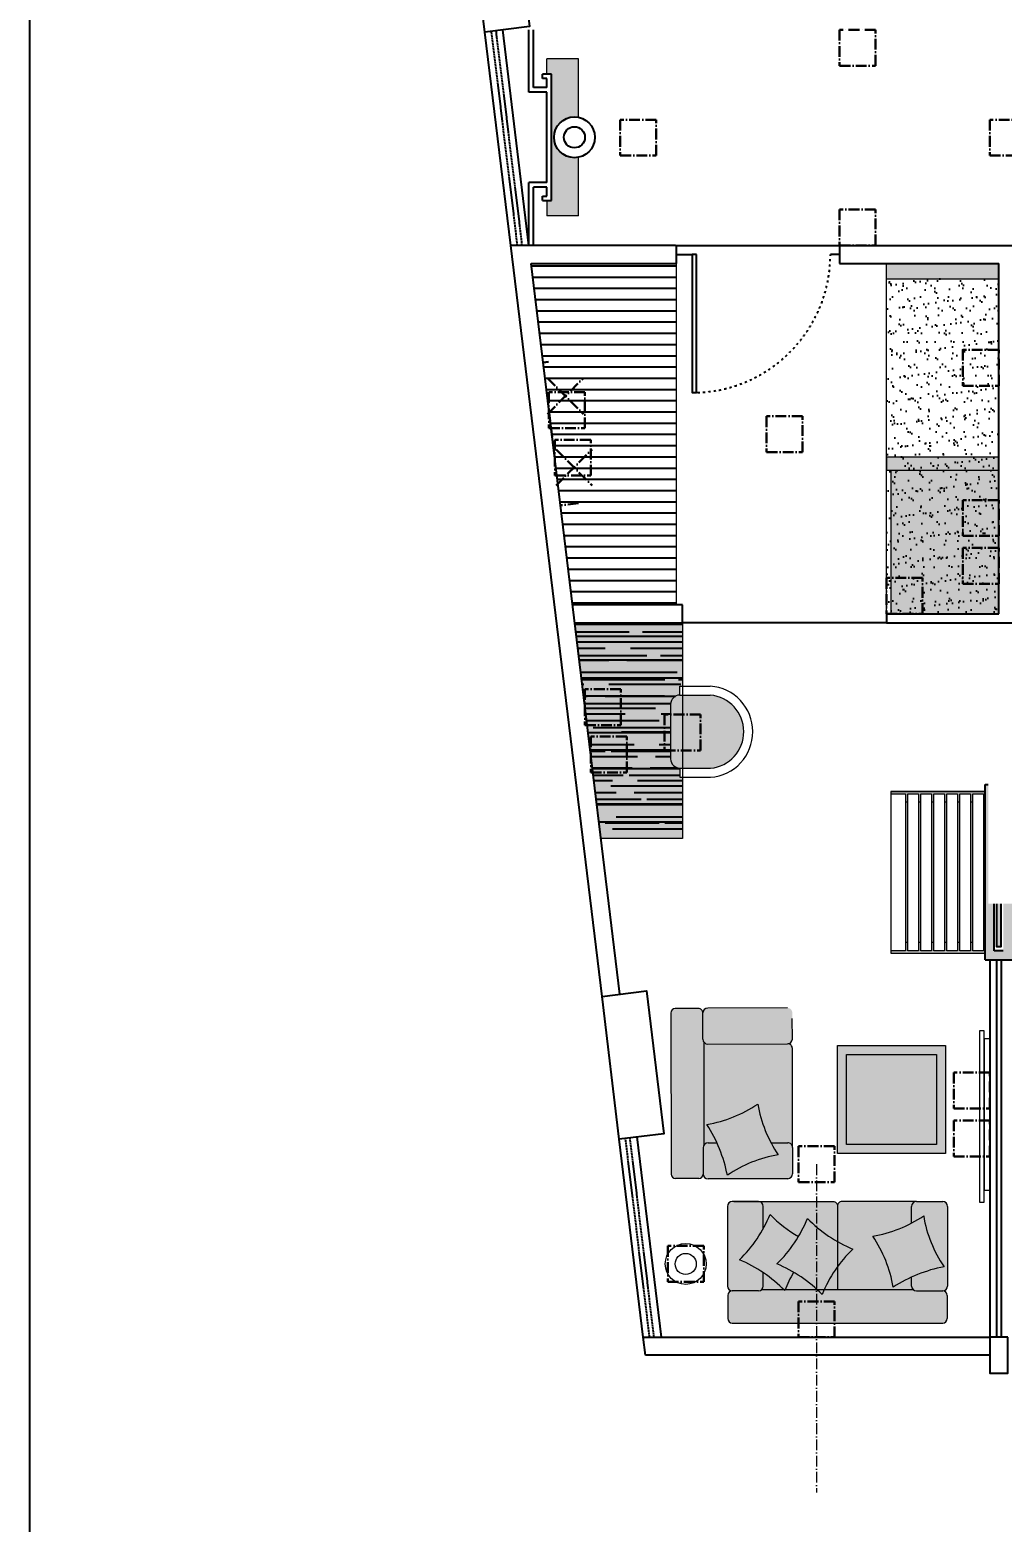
# Model space of a CAD drawing. Header units: millimetres. Extents: x -16811 to 32579, y 147992 to 176118.
# Drawn here: x -15767 to -10358, y 156213 to 164517 of the extents above; entities that cross this region are included whole.
import ezdxf

# ---------------------------------------------------------------- set-up
doc = ezdxf.new("R2010")
doc.units = ezdxf.units.MM
doc.header["$MEASUREMENT"] = 0
doc.header["$PDMODE"] = 3
doc.header["$PDSIZE"] = 100
for name, pattern in [('ACAD_ISO02W100', [15, 12, -3]), ('ACAD_ISO03W100', [30, 12, -18]), ('ACAD_ISO10W100', [18, 12, -3, 0, -3])]:
    doc.linetypes.add(name, pattern=pattern)
doc.layers.add('0[12345]', color=6, linetype='ACAD_ISO10W100', lineweight=30, plot=False)
for name, color, linetype, lineweight in [('Column[12345]', 7, 'Continuous', 25), ('Furniture[12345]', 7, 'Continuous', 20), ('Room.Text[4]', 7, 'Continuous', 20), ('Wall.Furniture[12345]', 7, 'Continuous', 20)]:
    doc.layers.add(name, color=color, linetype=linetype, lineweight=lineweight)
for name, color, linetype in [('Door[12345]', 8, 'Continuous'), ('Glass[12345]', 132, 'ACAD_ISO02W100'), ('Hatching[12345]', 7, 'Continuous'), ('Mirror[12345]', 132, 'Continuous'), ('Toilet Accessories[12345]', 7, 'Continuous'), ('Wall[12345]', 7, 'Continuous'), ('Window[12345]', 8, 'Continuous')]:
    doc.layers.add(name, color=color, linetype=linetype)
doc.layers.add('TEXT.layout', color=7, linetype='Continuous', true_color=0x43484c)
doc.styles.add('RoomInfo', font='stylu.ttf')

msp = doc.modelspace()

# ---------------------------------------------------------------- hatches: boundary and pattern name
at = {"layer": 'Hatching[12345]'}
h = msp.add_hatch(color=29, dxfattribs=at)
h.set_gradient(color1=(87, 49, 41), color2=(101, 56, 47), one_color=1, tint=0.29)
h.paths.add_polyline_path([(-12715.3, 163807.1, -0.472432), (-12851, 163918.6, -0.472432), (-12715.3, 164030.1), (-12715.3, 164356.1), (-12890.3, 164356.1), (-12890.3, 164270.6), (-12865.3, 164270.6), (-12865.3, 163566.6), (-12890.3, 163566.6), (-12890.3, 163481.1), (-12715.3, 163481.1)])
h = msp.add_hatch(dxfattribs=at)
h.set_pattern_fill('LINE', color=252, scale=500, angle=360, style=0)
h.set_pattern_definition([(360, (-132879.25, 43953.46), (2e-09, 62.5), [])])
h.paths.add_polyline_path([(-12171.7, 163216.6), (-12978.2, 163216.6), (-12747.6, 161316.6), (-12171.7, 161316.6)])
h = msp.add_hatch(color=29, dxfattribs=at)
h.set_gradient(color1=(87, 49, 41), color2=(101, 56, 47), rotation=45, one_color=1, tint=0.29, name='SPHERICAL')
h.paths.add_polyline_path([(-10376.7, 163131.6), (-11001.7, 163131.6), (-11001.7, 163216.6), (-10376.7, 163216.6)])
h = msp.add_hatch(dxfattribs=at)
h.set_pattern_fill('AR-SAND', color=252, scale=50, style=0)
h.set_pattern_definition([(37.5, (0, 0), (-3.149668, 96.34119), [0, -76, 0, -85, 0, -81.25]), (7.5, (0, 0), (88.48884, 141.1073), [0, -41, 0, -68.5, 0, -26.25]), (327.5, (-61.5, 0), (155.707093, 0.282953), [0, -25, 0, -90, 0, -117.5]), (317.5, (-61.5, 0), (150.30633, 43.88378), [0, -12.5, 0, -59, 0, -67.5])])
h.paths.add_polyline_path([(-11001.7, 163131.6), (-11001.7, 161266.6), (-10376.7, 161266.6), (-10376.7, 163131.6)])
h = msp.add_hatch(color=29, dxfattribs=at)
h.set_gradient(color1=(87, 49, 41), color2=(101, 56, 47), rotation=45, one_color=1, tint=0.29, name='SPHERICAL')
h.paths.add_polyline_path([(-10376.7, 162066.6), (-11001.7, 162066.6), (-11001.7, 162141.6), (-10376.7, 162141.6)])
h = msp.add_hatch(color=254, dxfattribs=at)
h.set_gradient(color1=(188, 218, 240), centered=1, one_color=1, tint=1, name='INVCURVED')
h.paths.add_polyline_path([(-10376.7, 161266.6), (-10976.7, 161266.6), (-10976.7, 162066.6), (-10376.7, 162066.6)])
h = msp.add_hatch(color=29, dxfattribs=at)
h.set_gradient(color1=(87, 49, 41), color2=(101, 56, 47), one_color=1, tint=0.29)
h.paths.add_polyline_path([(-12135.4, 161216.6), (-12735.4, 161216.6), (-12692.1, 160859.8), (-12691.9, 160859.9), (-12679.9, 160760.6), (-12680.1, 160760.6), (-12589.8, 160016.6), (-12135.4, 160016.6), (-12135.4, 160357.4), (-12151.2, 160357.4), (-12151.2, 160408.2, -0.414214), (-12202, 160459), (-12202, 160763.8, -0.414214), (-12151.2, 160814.6), (-12151.2, 160865.4), (-12135.4, 160865.4)])
at = {"layer": 'Hatching[12345]', "true_color": 0x946247}
h = msp.add_hatch(dxfattribs=at)
h.set_pattern_fill('AR-RROOF', color=25, scale=100, style=0)
h.set_pattern_definition([(0, (-58655.84, 44210.29), (220, 100), [1500, -200, 500, -100]), (0, (-58522.84, 44260.29), (-100, 133), [300, -33, 600, -75]), (0, (-58605.84, 44295.29), (520, 67), [800, -140, 400, -100])])
h.paths.add_polyline_path([(-12135.4, 161216.6), (-12735.4, 161216.6), (-12692.1, 160859.8), (-12691.9, 160859.9), (-12679.9, 160760.6), (-12680.1, 160760.6), (-12589.8, 160016.6), (-12135.4, 160016.6), (-12135.4, 160357.4), (-12151.2, 160357.4), (-12151.2, 160408.2, -0.414214), (-12202, 160459), (-12202, 160763.8, -0.414214), (-12151.2, 160814.6), (-12151.2, 160865.4), (-12135.4, 160865.4)])
at = {"layer": 'Hatching[12345]'}
h = msp.add_hatch(color=254, dxfattribs=at)
h.set_gradient(color1=(249, 237, 210), color2=(245, 227, 183), rotation=180, one_color=1, tint=0.84, name='INVSPHERICAL')
h.paths.add_polyline_path([(-11998.8, 160814.6), (-12151.2, 160814.6, 0.414214), (-12202, 160763.8), (-12202, 160459, 0.414214), (-12151.2, 160408.2), (-11998.8, 160408.2, 1)])
h = msp.add_hatch(color=19, dxfattribs=at)
h.set_gradient(color1=(65, 37, 27), color2=(126, 72, 53), tint=1, name='INVCURVED')
h.paths.add_polyline_path([(-10976.7, 160266.3), (-10895.4, 160266.3), (-10895.4, 160219.6), (-10882.1, 160219.6), (-10882.1, 160266.3), (-10823, 160266.3), (-10823, 160219.6), (-10809.8, 160219.6), (-10809.8, 160266.3), (-10750.7, 160266.3), (-10750.7, 160219.6), (-10737.4, 160219.6), (-10737.4, 160266.3), (-10678.3, 160266.3), (-10678.3, 160219.6), (-10665.1, 160219.6), (-10665.1, 160266.3), (-10606, 160266.3), (-10606, 160219.6), (-10592.7, 160219.6), (-10592.7, 160266.3), (-10533.6, 160266.3), (-10533.6, 160219.6), (-10520.4, 160219.6), (-10520.4, 160266.3), (-10461.3, 160266.3), (-10461.3, 160219.6), (-10451.7, 160219.6), (-10451.7, 160279.1), (-10976.7, 160279.1)])
h = msp.add_hatch(color=254, dxfattribs=at)
h.set_gradient(color1=(204, 204, 204), color2=(189, 189, 189), rotation=45, one_color=1, tint=0.74, name='INVCYLINDER')
h.paths.add_polyline_path([(-10426.7, 159341.6), (-10451.7, 159341.6), (-10451.7, 160316.6), (-10426.7, 160316.6)])
h.paths.add_polyline_path([(-10301.7, 159341.6), (-10326.7, 159341.6), (-10326.7, 160316.6), (-10301.7, 160316.6)])
h.paths.add_polyline_path([(-10426.7, 159341.6), (-10426.7, 160316.6), (-10401.7, 160316.6), (-10401.7, 159391.6), (-10351.7, 159391.6), (-10351.7, 160316.6), (-10326.7, 160316.6), (-10326.7, 159341.6)])
h = msp.add_hatch(color=29, dxfattribs=at)
h.set_gradient(color1=(87, 49, 41), color2=(101, 56, 47), rotation=45, one_color=1, tint=0.29, name='SPHERICAL')
h.paths.add_polyline_path([(-10364, 160291.6), (-10364, 159416.6), (-10389.3, 159416.6), (-10389.3, 160291.6)])
h = msp.add_hatch(color=25, dxfattribs=at)
h.set_gradient(color1=(158, 91, 66), color2=(129, 74, 54), one_color=1, tint=0.36, name='CURVED')
h.paths.add_polyline_path([(-10882.1, 160219.6), (-10895.4, 160219.6), (-10895.4, 159831.3), (-10882.1, 159831.2)])
h.paths.add_polyline_path([(-10809.8, 160219.6), (-10823, 160219.6), (-10823, 159830.9), (-10809.8, 159830.9)])
h.paths.add_polyline_path([(-10737.4, 160219.6), (-10750.7, 160219.6), (-10750.7, 159830.6), (-10737.4, 159830.5)])
h.paths.add_polyline_path([(-10665.1, 160219.6), (-10678.3, 160219.6), (-10678.3, 159830.2), (-10665.1, 159830.1)])
h.paths.add_polyline_path([(-10592.7, 160219.6), (-10606, 160219.6), (-10606, 159829.8), (-10592.7, 159829.8)])
h.paths.add_polyline_path([(-10520.4, 160219.6), (-10533.6, 160219.6), (-10533.6, 159829.5), (-10520.4, 159829.4)])
h = msp.add_hatch(color=25, dxfattribs=at)
h.set_gradient(color1=(158, 91, 66), color2=(126, 72, 53), rotation=180, one_color=1, tint=0.35, name='CURVED')
h.paths.add_polyline_path([(-10882.1, 159831.2), (-10895.4, 159831.3), (-10895.4, 159438.6), (-10882.1, 159438.6)])
h.paths.add_polyline_path([(-10809.8, 159830.9), (-10823, 159830.9), (-10823, 159438.6), (-10809.8, 159438.6)])
h.paths.add_polyline_path([(-10737.4, 159830.5), (-10750.7, 159830.6), (-10750.7, 159438.6), (-10737.4, 159438.6)])
h.paths.add_polyline_path([(-10665.1, 159830.1), (-10678.3, 159830.2), (-10678.3, 159438.6), (-10665.1, 159438.6)])
h.paths.add_polyline_path([(-10592.7, 159829.8), (-10606, 159829.8), (-10606, 159438.6), (-10592.7, 159438.6)])
h.paths.add_polyline_path([(-10520.4, 159829.4), (-10533.6, 159829.5), (-10533.6, 159438.6), (-10520.4, 159438.6)])
h = msp.add_hatch(color=19, dxfattribs=at)
h.set_gradient(color1=(65, 37, 27), color2=(126, 72, 53), rotation=180, tint=1, name='INVCURVED')
h.paths.add_polyline_path([(-10895.4, 159392), (-10976.7, 159392), (-10976.7, 159379.1), (-10451.7, 159379.1), (-10451.7, 159438.6), (-10461.3, 159438.6), (-10461.3, 159392), (-10520.4, 159392), (-10520.4, 159438.6), (-10533.6, 159438.6), (-10533.6, 159392), (-10592.7, 159392), (-10592.7, 159438.6), (-10606, 159438.6), (-10606, 159392), (-10665.1, 159392), (-10665.1, 159438.6), (-10678.3, 159438.6), (-10678.3, 159392), (-10737.4, 159392), (-10737.4, 159438.6), (-10750.7, 159438.6), (-10750.7, 159392), (-10809.8, 159392), (-10809.8, 159438.6), (-10823, 159438.6), (-10823, 159392), (-10882.1, 159392), (-10882.1, 159438.6), (-10895.4, 159438.6)])
h = msp.add_hatch(color=254, dxfattribs=at)
h.set_gradient(color1=(249, 237, 210), color2=(245, 227, 183), rotation=180, one_color=1, tint=0.84, name='INVCYLINDER')
h.paths.add_polyline_path([(-12199.7, 158149.8, 0.414214), (-12174.7, 158124.9), (-12045.8, 158125.1, 0.414214), (-12020.9, 158150.2), (-12021.2, 158296.1, -0.173859), (-12015.1, 158313.3), (-12016.2, 158883, -0.173859), (-12022.4, 158900.2), (-12022.7, 159046.1, 0.414214), (-12047.7, 159071.1), (-12176.6, 159070.8, 0.414214), (-12201.5, 159045.8)])
h = msp.add_hatch(color=254, dxfattribs=at)
h.set_gradient(color1=(249, 237, 210), color2=(245, 227, 183), rotation=180, one_color=1, tint=0.84, name='INVCYLINDER')
h.paths.add_polyline_path([(-11552.5, 159074.1, -0.414214), (-11525.4, 159047.1), (-11525.3, 159014.7), (-11525.1, 158901.2, -0.414214), (-11552.1, 158874.1), (-11995.3, 158873.2, -0.414214), (-12022.4, 158900.2), (-12022.7, 159046.1, -0.414214), (-11995.7, 159073.2)])
h = msp.add_hatch(color=254, dxfattribs=at)
h.set_gradient(color1=(249, 237, 210), color2=(245, 227, 183), rotation=180, one_color=1, tint=0.84, name='INVCYLINDER')
h.paths.add_polyline_path([(-12015.1, 158313.3, -0.224208), (-11994.2, 158323.2), (-11551, 158324.1, -0.414214), (-11523.9, 158297.1), (-11525, 158849.2, 0.414214), (-11550.1, 158874.1), (-12016.2, 158873.2)])
h = msp.add_hatch(color=256, dxfattribs=at)
h.set_gradient(color1=(87, 49, 41), color2=(101, 56, 47), one_color=1, tint=0.29)
h.paths.add_polyline_path([(-11273.8, 158865.1), (-10673.8, 158865.1), (-10673.8, 158265.1), (-11273.8, 158265.1)])
h.paths.add_polyline_path([(-11223.8, 158815.1), (-10723.8, 158815.1), (-10723.8, 158315.1), (-11223.8, 158315.1)], flags=16)
h = msp.add_hatch(color=256, dxfattribs=at)
h.set_gradient(color1=(188, 218, 240), centered=1, one_color=1, tint=1, name='INVCURVED')
h.paths.add_polyline_path([(-11223.8, 158815.1), (-10723.8, 158815.1), (-10723.8, 158315.1), (-11223.8, 158315.1)])
h = msp.add_hatch(color=9, dxfattribs=at)
h.set_gradient(color1=(208, 197, 154), color2=(213, 203, 165), one_color=1, tint=0.74, name='SPHERICAL')
h.paths.add_polyline_path([(-12000.4, 158425.7, -0.055292), (-11921.7, 158268.8), (-11960.5, 158268.7, 0.045732), (-12018.8, 158401.8), (-12018.9, 158455.9, 0.095635), (-11765.2, 158564.2, 0.016586), (-11754.9, 158516, -0.090586)])
h.paths.add_polyline_path([(-12018.8, 158401.8, 0.017765), (-12047.9, 158450.3, 0.010134), (-12018.9, 158455.9)])
h.paths.add_polyline_path([(-11897.4, 158191.2, 0.015706), (-11934, 158167.6, 0.032885), (-11960.5, 158268.7), (-11921.7, 158268.8, -0.025567)])
h = msp.add_hatch(color=133, dxfattribs=at)
h.set_gradient(color1=(140, 193, 212), color2=(192, 221, 232), one_color=1, tint=0.83, name='SPHERICAL')
h.paths.add_polyline_path([(-11603.8, 158256.8, 0.111158), (-11886.6, 158142.9, 0.096635), (-12000.4, 158425.7, 0.105872), (-11717.7, 158539.5, 0.103741)])
h = msp.add_hatch(color=254, dxfattribs=at)
h.set_gradient(color1=(249, 237, 210), color2=(245, 227, 183), rotation=180, one_color=1, tint=0.84, name='INVCYLINDER')
h.paths.add_polyline_path([(-11550.6, 158124.1, 0.414214), (-11523.6, 158151.2), (-11523.7, 158183.6), (-11523.9, 158297.1, 0.414214), (-11551, 158324.1), (-11994.2, 158323.2, 0.414214), (-12021.2, 158296.1), (-12020.9, 158150.2, 0.414214), (-11993.8, 158123.2)])
h = msp.add_hatch(color=254, dxfattribs=at)
h.set_gradient(color1=(249, 237, 210), color2=(245, 227, 183), rotation=180, one_color=1, tint=0.84, name='INVCYLINDER')
h.paths.add_polyline_path([(-11886.5, 157970.1, -0.414214), (-11859.5, 157997.1), (-11827.1, 157997.1), (-11713.6, 157997.1, -0.414214), (-11686.5, 157970.1), (-11686.5, 157526.8, -0.414214), (-11713.6, 157499.8), (-11859.5, 157499.8, -0.414214), (-11886.5, 157526.8)])
h = msp.add_hatch(color=256, dxfattribs=at)
h.set_gradient(color1=(249, 237, 210), color2=(245, 227, 183), rotation=180, one_color=1, tint=0.84, name='INVCYLINDER')
edge = h.paths.add_edge_path()
edge.add_arc((-11713.6, 157526.8), 27, 309.45128, 360)
edge.add_line((-11686.5, 157526.8), (-11686.5, 157970.1))
edge.add_arc((-11713.6, 157970.1), 27, 0, 90)
edge.add_line((-11713.6, 157997.1), (-11299, 157997.1))
edge.add_arc((-11299, 157972.1), 25, 0, 90, ccw=False)
edge.add_line((-11274, 157972.1), (-11274, 157506))
edge.add_line((-11274, 157506), (-11696.4, 157506))
h = msp.add_hatch(color=254, dxfattribs=at)
h.set_gradient(color1=(249, 237, 210), color2=(245, 227, 183), rotation=180, one_color=1, tint=0.84, name='INVCYLINDER')
h.paths.add_polyline_path([(-11274, 157506), (-10851.7, 157506, -0.224208), (-10861.5, 157526.8), (-10861.5, 157970.1, -0.414214), (-10834.5, 157997.1), (-11249, 157997.1, 0.414214), (-11274, 157972.1)])
h = msp.add_hatch(color=254, dxfattribs=at)
h.set_gradient(color1=(249, 237, 210), color2=(245, 227, 183), rotation=180, one_color=1, tint=0.84, name='INVCYLINDER')
h.paths.add_polyline_path([(-10661.5, 157970.1, 0.414214), (-10688.6, 157997.1), (-10721, 157997.1), (-10834.5, 157997.1, 0.414214), (-10861.5, 157970.1), (-10861.5, 157526.8, 0.414214), (-10834.5, 157499.8), (-10688.6, 157499.8, 0.414214), (-10661.5, 157526.8)])
h = msp.add_hatch(color=9, dxfattribs=at)
h.set_gradient(color1=(208, 197, 154), color2=(213, 203, 165), one_color=1, tint=0.74, name='SPHERICAL')
h.paths.add_polyline_path([(-11392, 157511.6, 0.011666), (-11404.4, 157481.7, 0.050688), (-11529.1, 157583.5, -0.008235), (-11517.8, 157603.4, -0.04904)])
h.paths.add_polyline_path([(-11491.1, 157801.6, -0.013702), (-11525.7, 157823.1, 0.005065), (-11518.6, 157836), (-11458.2, 157877.1, 0.00206), (-11453.7, 157872.9, -0.027692)])
h.paths.add_polyline_path([(-11458.2, 157877.1), (-11518.6, 157836, 0.026085), (-11486.7, 157904.9, 0.013402)])
h.paths.add_polyline_path([(-11662.2, 157895.3, -0.094472), (-11819.7, 157672.8, -0.012544), (-11783.3, 157656.3), (-11801.5, 157643.9, 0.022318), (-11865.6, 157674.5, 0.105872), (-11695.2, 157927.2, 0.015462)])
h.paths.add_polyline_path([(-11775.9, 157652.6), (-11794.4, 157640, 0.002545), (-11801.5, 157643.9), (-11783.3, 157656.3, -0.0026)])
h.paths.add_polyline_path([(-11683.5, 157598.6), (-11631.4, 157521.9, 0.063487), (-11794.4, 157640), (-11775.9, 157652.6, -0.033662)])
h.paths.add_polyline_path([(-11600.5, 157533.9, 0.011666), (-11612.9, 157504.1, 0.008076), (-11631.4, 157521.9), (-11683.5, 157598.6, -0.033093)])
h = msp.add_hatch(color=9, dxfattribs=at)
h.set_gradient(color1=(175, 202, 228), color2=(228, 237, 246), rotation=90, centered=1, one_color=1, tint=0.93, name='CYLINDER')
h.paths.add_polyline_path([(-11491.1, 157801.6, -0.066606), (-11611.2, 157650.4, -0.032886), (-11517.8, 157603.4, 0.040566), (-11567, 157502.3, 0.096635), (-11819.7, 157672.8, 0.105872), (-11649.3, 157925.4, 0.067954)])
h = msp.add_hatch(color=155, dxfattribs=at)
h.set_gradient(color1=(77, 116, 179), color2=(119, 149, 197), one_color=1, tint=0.62, name='SPHERICAL')
h.paths.add_polyline_path([(-11188.1, 157732.7, 0.111158), (-11358.5, 157480, 0.096635), (-11611.2, 157650.4, 0.105872), (-11440.8, 157903.1, 0.103741)])
h = msp.add_hatch(color=133, dxfattribs=at)
h.set_gradient(color1=(140, 193, 212), color2=(192, 221, 232), one_color=1, tint=0.83, name='SPHERICAL')
h.paths.add_polyline_path([(-10794.3, 157917.1, 0.111158), (-10681, 157634.1, 0.096635), (-10964, 157520.8, 0.105872), (-11077.3, 157803.8, 0.103741)])
h = msp.add_hatch(color=9, dxfattribs=at)
h.set_gradient(color1=(208, 197, 154), color2=(213, 203, 165), one_color=1, tint=0.74, name='SPHERICAL')
h.paths.add_polyline_path([(-10964, 157520.8, -0.055292), (-10807, 157599.2), (-10807, 157560.4, 0.045732), (-10940.2, 157502.4), (-10994.3, 157502.4, 0.095635), (-11102, 157756.4, 0.016586), (-11053.8, 157766.5, -0.090586)])
h.paths.add_polyline_path([(-10940.2, 157502.4, 0.017765), (-10988.7, 157473.4, 0.010134), (-10994.3, 157502.4)])
h.paths.add_polyline_path([(-10729.3, 157623.4, 0.015706), (-10705.7, 157586.7, 0.032885), (-10807, 157560.4), (-10807, 157599.2, -0.025567)])
h = msp.add_hatch(color=256, dxfattribs=at)
h.set_gradient(color1=(249, 237, 210), color2=(245, 227, 183), rotation=180, one_color=1, tint=0.84, name='INVCYLINDER')
edge = h.paths.add_edge_path()
edge.add_arc((-10688.6, 157346), 25, 270, 360)
edge.add_line((-10663.6, 157346), (-10663.6, 157474.8))
edge.add_arc((-10688.6, 157474.8), 25, 360, 450)
edge.add_line((-10688.6, 157499.8), (-10834.5, 157499.8))
edge.add_arc((-10834.5, 157526.8), 27, 230.54872, 270, ccw=False)
edge.add_line((-10851.7, 157506), (-11696.4, 157506))
edge.add_arc((-11713.6, 157526.8), 27, 270, 309.45128, ccw=False)
edge.add_line((-11713.6, 157499.8), (-11859.5, 157499.8))
edge.add_arc((-11859.5, 157474.8), 25, 90, 180)
edge.add_line((-11884.5, 157474.8), (-11884.5, 157346))
edge.add_arc((-11859.5, 157346), 25, 180, 270)
edge.add_line((-11859.5, 157321), (-10688.6, 157321))

# ---------------------------------------------------------------- linework, layer by layer
at = {"layer": '0[12345]', "ltscale": 5}
for p, q in [((-12881.3, 162668.8), (-12911.3, 162665.2)), ((-12879.2, 162400), (-12846.5, 162136.2)), ((-12714.9, 161883.2), (-12814.9, 161871.1))]:
    msp.add_line(p, q, dxfattribs=at)
at = {"layer": '0[12345]', "lineweight": 5, "ltscale": 5}
for p, q in [((-12589.8, 160016.6), (-12735.4, 161216.6)), ((-11390.3, 158204.7), (-11390.3, 156378.1))]:
    msp.add_line(p, q, dxfattribs=at)
at = {"layer": '0[12345]', "ltscale": 5}
for points in [[(-11262.1, 164316.6), (-11062.1, 164316.6), (-11062.1, 164516.6), (-11262.1, 164516.6)], [(-11262.2, 163317.2), (-11062.2, 163317.2), (-11062.2, 163517.2), (-11262.2, 163517.2)], [(-10376.7, 162736.6), (-10576.7, 162736.6), (-10576.7, 162536.6), (-10376.7, 162536.6)], [(-12879.2, 162300), (-12679.2, 162300), (-12679.2, 162500), (-12879.2, 162500)], [(-11668.5, 162166.6), (-11468.5, 162166.6), (-11468.5, 162366.6), (-11668.5, 162366.6)], [(-12846.5, 162036.2), (-12646.5, 162036.2), (-12646.5, 162236.2), (-12846.5, 162236.2)], [(-10376.7, 161900.5), (-10576.7, 161900.5), (-10576.7, 161700.5), (-10376.7, 161700.5)], [(-10376.7, 161633.5), (-10576.7, 161633.5), (-10576.7, 161433.5), (-10376.7, 161433.5)], [(-11001.7, 161266.6), (-10801.7, 161266.6), (-10801.7, 161466.6), (-11001.7, 161466.6)], [(-12679, 160648.5), (-12479, 160648.5), (-12479, 160848.5), (-12679, 160848.5)], [(-12235.4, 160507), (-12035.4, 160507), (-12035.4, 160707), (-12235.4, 160707)], [(-12646.2, 160384.7), (-12446.2, 160384.7), (-12446.2, 160584.7), (-12646.2, 160584.7)], [(-10627.2, 158514.7), (-10427.2, 158514.7), (-10427.2, 158714.7), (-10627.2, 158714.7)], [(-10627.2, 158247.8), (-10427.2, 158247.8), (-10427.2, 158447.8), (-10627.2, 158447.8)], [(-11490.3, 158104.7), (-11290.3, 158104.7), (-11290.3, 158304.7), (-11490.3, 158304.7)], [(-12218.2, 157549.8), (-12018.2, 157549.8), (-12018.2, 157749.8), (-12218.2, 157749.8)], [(-11490.3, 157241.6), (-11290.3, 157241.6), (-11290.3, 157441.6), (-11490.3, 157441.6)]]:
    msp.add_lwpolyline(points, close=True, dxfattribs=at)
at = {"layer": '0[12345]', "color": 4, "ltscale": 5}
for points in [[(-12482.5, 163816.6), (-12282.5, 163816.6), (-12282.5, 164016.6), (-12482.5, 164016.6)], [(-10426.7, 163816.6), (-10226.7, 163816.6), (-10226.7, 164016.6), (-10426.7, 164016.6)]]:
    msp.add_lwpolyline(points, close=True, dxfattribs=at)
at = {"layer": '0[12345]', "ltscale": 5}
for p in [(-12787.5, 162478.8), (-12739.6, 162081.7)]:
    msp.add_point(p, dxfattribs=at)
at = {"layer": 'Column[12345]'}
for points in [[(-13331.6, 165298.6), (-13083.4, 165328.7), (-12987.1, 164534.5), (-13235.3, 164504.4)], [(-12583.9, 159138.6), (-12335.7, 159168.7), (-12239.4, 158374.5), (-12487.6, 158344.4)]]:
    msp.add_lwpolyline(points, close=True, dxfattribs=at)
at = {"layer": 'Door[12345]', "color": 44}
for p, q in [((-12990.3, 164170.6), (-12990.3, 164516.6)), ((-12965.3, 164195.6), (-12965.3, 164516.6)), ((-12865.3, 164270.6), (-12915.3, 164270.6)), ((-12915.3, 164245.6), (-12915.3, 164270.6)), ((-12890.3, 164245.6), (-12915.3, 164245.6)), ((-12890.3, 164195.6), (-12890.3, 164245.6)), ((-12865.3, 163566.6), (-12865.3, 164270.6)), ((-12890.3, 164170.6), (-12990.3, 164170.6)), ((-12890.3, 164195.6), (-12965.3, 164195.6)), ((-12890.3, 163666.6), (-12890.3, 164170.6)), ((-12990.3, 163316.6), (-12990.3, 163666.6)), ((-12890.3, 163666.6), (-12990.3, 163666.6)), ((-12965.3, 163316.6), (-12965.3, 163641.6)), ((-12890.3, 163641.6), (-12965.3, 163641.6)), ((-12915.3, 163591.6), (-12890.3, 163591.6)), ((-12915.3, 163566.6), (-12915.3, 163591.6)), ((-12890.3, 163591.6), (-12890.3, 163641.6)), ((-12915.3, 163566.6), (-12865.3, 163566.6))]:
    msp.add_line(p, q, dxfattribs=at)
at = {"layer": 'Door[12345]', "color": 8}
for p, q in [((-12175.6, 163316.6), (-11262.2, 163316.6)), ((-12171.7, 163266.6), (-12082.2, 163266.6)), ((-12132.2, 163266.6), (-12082.2, 163266.6)), ((-11262.2, 163266.6), (-11312.2, 163266.6)), ((-11262.2, 163266.6), (-11312.2, 163266.6)), ((-11001.7, 161216.6), (-12135.4, 161216.6))]:
    msp.add_line(p, q, dxfattribs=at)
for points in [[(-12058.7, 163266.6), (-12082.2, 163266.6), (-12082.2, 162497.8), (-12058.7, 162497.8)], [(-12058.7, 163266.6), (-12082.2, 163266.6), (-12082.2, 162497.8), (-12058.7, 162497.8)], [(-10389.3, 160291.6), (-10389.3, 159416.6), (-10364, 159416.6), (-10364, 160291.6)]]:
    msp.add_lwpolyline(points, close=True, dxfattribs=at)
at = {"layer": 'Door[12345]', "color": 8, "linetype": 'ACAD_ISO03W100'}
msp.add_arc((-12082.2, 163266.6), 768.8, 270, 360, dxfattribs=at)
msp.add_arc((-12082.2, 163266.6), 768.8, 270, 360, dxfattribs=at)
at = {"layer": 'Furniture[12345]', "color": 7}
for p, q in [((-12890.3, 164270.6), (-12890.3, 164356.1)), ((-12715.3, 164356.1), (-12890.3, 164356.1)), ((-12715.3, 164030.1), (-12715.3, 164356.1)), ((-12715.3, 163481.1), (-12715.3, 163807.1)), ((-12890.3, 163566.6), (-12890.3, 163481.1)), ((-12715.3, 163481.1), (-12890.3, 163481.1)), ((-10451.7, 160279.1), (-10451.7, 159379.1)), ((-12135.4, 160016.6), (-12589.8, 160016.6))]:
    msp.add_line(p, q, dxfattribs=at)
at = {"layer": 'Furniture[12345]'}
for p, q in [((-11001.7, 163131.6), (-11001.7, 163216.6)), ((-11001.7, 163131.6), (-10376.7, 163131.6)), ((-11001.7, 162141.6), (-10376.7, 162141.6)), ((-11001.7, 162141.6), (-11001.7, 162066.6)), ((-11001.7, 162066.6), (-10376.7, 162066.6)), ((-12135.4, 161216.6), (-12135.4, 160016.6)), ((-12151.1, 160814.8), (-12151.1, 160865.5)), ((-12151.1, 160865.5), (-11982.1, 160865.5)), ((-12151.1, 160814.8), (-11981.6, 160814.8)), ((-12151.1, 160407.8), (-12151.1, 160357.7)), ((-12151.1, 160407.8), (-11980.1, 160407.8)), ((-12151.1, 160357.7), (-11980.1, 160357.7)), ((-12201.5, 159045.8), (-12199.7, 158149.8)), ((-12047.7, 159071.1), (-12176.6, 159070.8)), ((-12022.4, 158900.2), (-12022.7, 159046.1)), ((-12022.4, 158900.2), (-12022.7, 159046.1)), ((-11552.5, 159074.1), (-11995.7, 159073.2)), ((-11525.1, 158901.2), (-11525.3, 159014.7)), ((-12015.1, 158313.3), (-12016.2, 158883)), ((-11995.3, 158873.2), (-11552.1, 158874.1)), ((-12021.2, 158296.1), (-12020.9, 158150.2)), ((-12021.2, 158296.1), (-12020.9, 158150.2)), ((-11994.2, 158323.2), (-11944.2, 158323.3)), ((-11643.8, 158323.9), (-11551, 158324.1)), ((-11523.9, 158297.1), (-11523.7, 158183.6)), ((-11523.7, 158183.6), (-11523.6, 158151.2)), ((-12045.8, 158125.1), (-12174.7, 158124.9)), ((-11550.6, 158124.1), (-11993.8, 158123.2)), ((-11886.5, 157970.1), (-11886.5, 157526.8)), ((-11827.1, 157997.1), (-11859.5, 157997.1)), ((-11827.1, 157997.1), (-11859.5, 157997.1)), ((-11713.6, 157997.1), (-11827.1, 157997.1)), ((-11686.5, 157846.7), (-11686.5, 157970.1)), ((-11274, 157972.1), (-11274, 157506)), ((-10861.5, 157877.3), (-10861.5, 157970.1)), ((-10834.5, 157997.1), (-10721, 157997.1)), ((-10721, 157997.1), (-10688.6, 157997.1)), ((-10661.5, 157970.1), (-10661.5, 157526.8)), ((-11686.5, 157526.8), (-11686.5, 157600.7)), ((-10861.5, 157526.8), (-10861.5, 157576.8)), ((-11884.5, 157474.8), (-11884.5, 157346)), ((-11713.6, 157499.8), (-11859.5, 157499.8)), ((-10851.7, 157506), (-11696.4, 157506)), ((-10834.5, 157499.8), (-10688.6, 157499.8)), ((-10834.5, 157499.8), (-10688.6, 157499.8)), ((-10663.6, 157474.8), (-10663.6, 157346)), ((-11859.5, 157321), (-10688.6, 157321))]:
    msp.add_line(p, q, dxfattribs=at)
at = {"layer": 'Furniture[12345]', "color": 132}
for p in [(-10976.7, 162066.6), (-10976.7, 161866.6)]:
    msp.add_line(p, (-10976.7, 161266.6), dxfattribs=at)
at = {"layer": 'Furniture[12345]', "color": 252}
msp.add_line((-12202.1, 160764.4), (-12202.1, 160459.6), dxfattribs=at)
at = {"layer": 'Furniture[12345]'}
msp.add_lwpolyline([(-10451.7, 160279.1), (-10976.7, 160279.1), (-10976.7, 159379.1), (-10451.7, 159379.1)], dxfattribs=at)
msp.add_lwpolyline([(-10451.7, 160279.1), (-10976.7, 160279.1), (-10976.7, 159379.1), (-10451.7, 159379.1)], dxfattribs=at)
at = {"layer": 'Furniture[12345]', "color": 7}
for points in [[(-10976.7, 160279.1), (-10451.7, 160279.1), (-10451.7, 160219.6), (-10461.3, 160219.6)], [(-10882.1, 160219.6), (-10895.4, 160219.6)], [(-10809.8, 160219.6), (-10823, 160219.6)], [(-10737.4, 160219.6), (-10750.7, 160219.6)], [(-10665.1, 160219.6), (-10678.3, 160219.6)], [(-10592.7, 160219.6), (-10606, 160219.6)], [(-10520.4, 160219.6), (-10533.6, 160219.6)], [(-10976.7, 159379.1), (-10451.7, 159379.1), (-10451.7, 159438.6), (-10461.3, 159438.6)], [(-10882.1, 159438.6), (-10895.4, 159438.6)], [(-10809.8, 159438.6), (-10823, 159438.6)], [(-10737.4, 159438.6), (-10750.7, 159438.6)], [(-10665.1, 159438.6), (-10678.3, 159438.6)], [(-10592.7, 159438.6), (-10606, 159438.6)], [(-10520.4, 159438.6), (-10533.6, 159438.6)]]:
    msp.add_lwpolyline(points, dxfattribs=at)
at = {"layer": 'Furniture[12345]', "color": 43, "true_color": 0xb3ae80}
msp.add_lwpolyline([(-10976.7, 160266.3), (-10895.4, 160266.3), (-10895.4, 159392), (-10976.7, 159392)], dxfattribs=at)
for points in [[(-10882.1, 160266.3), (-10823, 160266.3), (-10823, 159392), (-10882.1, 159392)], [(-10809.8, 160266.3), (-10750.7, 160266.3), (-10750.7, 159392), (-10809.8, 159392)], [(-10737.4, 160266.3), (-10678.3, 160266.3), (-10678.3, 159392), (-10737.4, 159392)], [(-10665.1, 160266.3), (-10606, 160266.3), (-10606, 159392), (-10665.1, 159392)], [(-10592.7, 160266.3), (-10533.6, 160266.3), (-10533.6, 159392), (-10592.7, 159392)], [(-10520.4, 160266.3), (-10461.3, 160266.3), (-10461.3, 159392), (-10520.4, 159392)]]:
    msp.add_lwpolyline(points, close=True, dxfattribs=at)
at = {"layer": 'Furniture[12345]'}
for points in [[(-10483.2, 158947.5), (-10483.2, 157993), (-10457.6, 157993), (-10457.6, 158947.5)], [(-11273.8, 158865.1), (-10673.8, 158865.1), (-10673.8, 158265.1), (-11273.8, 158265.1)], [(-10457.6, 158902.2), (-10457.6, 158060.3), (-10427.2, 158060.3), (-10427.2, 158902.2)], [(-11223.8, 158815.1), (-10723.8, 158815.1), (-10723.8, 158315.1), (-11223.8, 158315.1)]]:
    msp.add_lwpolyline(points, close=True, dxfattribs=at)
for points in [[(-11523.9, 158297.1), (-11525, 158849.2, 0.414214), (-11550.1, 158874.1)], [(-11850.2, 157997.1), (-11299, 157997.1, -0.414214), (-11274, 157972.1)], [(-10834.5, 157997.1), (-11249, 157997.1, 0.414214), (-11274, 157972.1)]]:
    msp.add_lwpolyline(points, format="xyb", dxfattribs=at)
at = {"layer": 'Furniture[12345]', "color": 250}
for points in [[(-11886.6, 158142.9, 0.096635), (-12000.4, 158425.7, -0.055619), (-12000.4, 158425.7, 0.105872), (-11717.7, 158539.5, 0.103741), (-11603.8, 158256.8, 0.111158), (-11886.6, 158142.9, 45.055396)], [(-11567, 157502.3, 0.096635), (-11819.7, 157672.8), (-11819.7, 157672.8, 0.105872), (-11649.3, 157925.4, 0.067954), (-11491.1, 157801.6, 0.067954)], [(-11358.5, 157480, 0.096635), (-11611.2, 157650.4, -0.055619), (-11611.2, 157650.4, 0.105872), (-11440.8, 157903.1, 0.103741), (-11188.1, 157732.7, 0.111158), (-11358.5, 157480, 45.055396)], [(-10681, 157634.1, 0.096635), (-10964, 157520.8, -0.055619), (-10964, 157520.8, 0.105872), (-11077.3, 157803.8, 0.103741), (-10794.3, 157917.1, 0.111158), (-10681, 157634.1, 45.055396)], [(-11517.8, 157603.4, 0.040566), (-11567, 157502.3)]]:
    msp.add_lwpolyline(points, format="xyb", dxfattribs=at)
at = {"layer": 'Furniture[12345]', "color": 7}
for radius in [113.6, 58.6]:
    msp.add_circle((-12118.2, 157649.8), radius, dxfattribs=at)
at = {"layer": 'Furniture[12345]'}
for centre, radius, start, end in [((-11999, 160611), 254, 274.26927, 86.08037), ((-11999.4, 160611.2), 204.3, 275.41392, 85.02137), ((-12176.5, 159045.8), 25, 90.11584, 180.11584), ((-12047.7, 159046.1), 25, 0.11584, 90.11584), ((-11995.7, 159046.2), 27, 90.11584, 180.11584), ((-11995.4, 158900.2), 27, 180.11584, 270.11584), ((-11552.1, 158901.1), 27, 270.11584, 0.11584), ((-11994.2, 158296.2), 27, 90.11584, 180.11584), ((-11550.9, 158297.1), 27, 0.11584, 90.11584), ((-12174.7, 158149.9), 25, 180.11584, 270.11584), ((-12045.9, 158150.1), 25, 270.11584, 0.11584), ((-11993.9, 158150.2), 27, 180.11584, 270.11584), ((-11550.6, 158151.1), 27, 270.11584, 0.11584), ((-11859.5, 157970.1), 27, 90, 180), ((-11713.6, 157970.1), 27, 0, 90), ((-10834.5, 157970.1), 27, 90, 180), ((-10688.6, 157970.1), 27, 0, 90), ((-11859.5, 157526.8), 27, 180, 270), ((-11713.6, 157526.8), 27, 270, 0), ((-10834.5, 157526.8), 27, 180, 270), ((-10688.6, 157526.8), 27, 270, 0), ((-11859.5, 157474.8), 25, 90, 180), ((-10688.6, 157474.8), 25, 0, 90), ((-11859.5, 157346), 25, 180, 270), ((-10688.6, 157346), 25, 270, 0)]:
    msp.add_arc(centre, radius, start, end, dxfattribs=at)
at = {"layer": 'Furniture[12345]', "color": 252}
for centre, start, end in [((-12151.2, 160763.9), 89.91366, 179.39115), ((-12151.2, 160460.1), 180.60885, 270.08634)]:
    msp.add_arc(centre, 50.9, start, end, dxfattribs=at)
at = {"layer": 'Glass[12345]'}
for p, q in [((-13053.7, 163316.2), (-13198.5, 164508.9)), ((-13027.6, 163316.4), (-13172.7, 164512.1)), ((-12319.2, 157241.6), (-12452.9, 158348.7)), ((-12294, 157241.6), (-12428, 158351.7))]:
    msp.add_line(p, q, dxfattribs=at)
at = {"layer": 'Mirror[12345]'}
for p, q in [((-10389.2, 159341.6), (-10389.2, 157241.6)), ((-10364.2, 159341.6), (-10364.2, 157241.6))]:
    msp.add_line(p, q, dxfattribs=at)
at = {"layer": 'TEXT.layout', "color": 0, "linetype": 'ByBlock'}
msp.add_lwpolyline([(-15767, 176117.9), (24122.1, 176117.9), (24122.1, 148016.6), (-15767, 148016.6)], close=True, dxfattribs=at)
at = {"layer": 'Toilet Accessories[12345]', "color": 7}
for radius in [113.6, 58.6]:
    msp.add_circle((-12737.3, 163918.6), radius, dxfattribs=at)
at = {"layer": 'Wall.Furniture[12345]'}
msp.add_line((-12171.7, 163216.6), (-12171.7, 161316.6), dxfattribs=at)
at = {"layer": 'Wall.Furniture[12345]', "color": 7}
msp.add_line((-11001.7, 161266.6), (-11001.7, 163216.6), dxfattribs=at)
at = {"layer": 'Wall[12345]'}
for p, q in [((-12583.9, 159138.6), (-13091.1, 163316.6)), ((-12175.6, 163316.6), (-13091.1, 163316.6)), ((-12171.7, 163316.6), (-12171.7, 163216.6)), ((-11262.2, 163316.6), (-7626.7, 163316.6)), ((-11262.2, 163316.6), (-11262.2, 163216.6)), ((-12484.7, 159150.7), (-12978.2, 163216.6)), ((-12978.2, 163216.6), (-12171.7, 163216.6)), ((-11262.2, 163216.6), (-10376.7, 163216.6)), ((-10376.7, 161266.6), (-10376.7, 163216.6)), ((-12135.4, 161316.6), (-12747.6, 161316.6)), ((-12135.4, 161216.6), (-12135.4, 161316.6)), ((-11001.7, 161266.6), (-11001.7, 161216.6)), ((-11001.7, 161266.6), (-10376.7, 161266.6)), ((-12735.4, 161216.6), (-12135.4, 161216.6)), ((-11001.7, 161216.6), (-10276.7, 161216.6)), ((-10451.7, 160316.6), (-10401.7, 160316.6)), ((-10451.7, 159341.6), (-10451.7, 160316.6)), ((-10401.7, 159391.6), (-10401.7, 160316.6)), ((-10351.7, 159391.6), (-10401.7, 159391.6)), ((-10451.7, 159341.6), (-10301.7, 159341.6)), ((-10427.2, 159341.6), (-10427.2, 157241.6)), ((-12342.4, 157141.6), (-12354.5, 157241.6)), ((-12354.5, 157241.6), (-10426.2, 157241.6)), ((-10426.2, 157141.6), (-12342.4, 157141.6))]:
    msp.add_line(p, q, dxfattribs=at)
msp.add_lwpolyline([(-10326.2, 157241.6), (-10426.2, 157241.6), (-10426.2, 157041.6), (-10326.2, 157041.6)], close=True, dxfattribs=at)
at = {"layer": 'Window[12345]'}
for p, q in [((-13091, 163316), (-13235.3, 164504.5)), ((-12990.3, 163316.6), (-13136, 164516.4)), ((-12253.8, 157241.5), (-12388.4, 158356.4)), ((-12354.5, 157241.6), (-12487.6, 158344.5))]:
    msp.add_line(p, q, dxfattribs=at)

# ---------------------------------------------------------------- next in the draw order: texts
at = {"layer": 'Room.Text[4]', "insert": (-8267.3, 160921.3), "char_height": 400, "width": 1966.667, "attachment_point": 3, "style": 'RoomInfo', "bg_fill": 2}
msp.add_mtext('{\\C1;ROOM  405}', dxfattribs=at)

doc.saveas('drawing.dxf')
